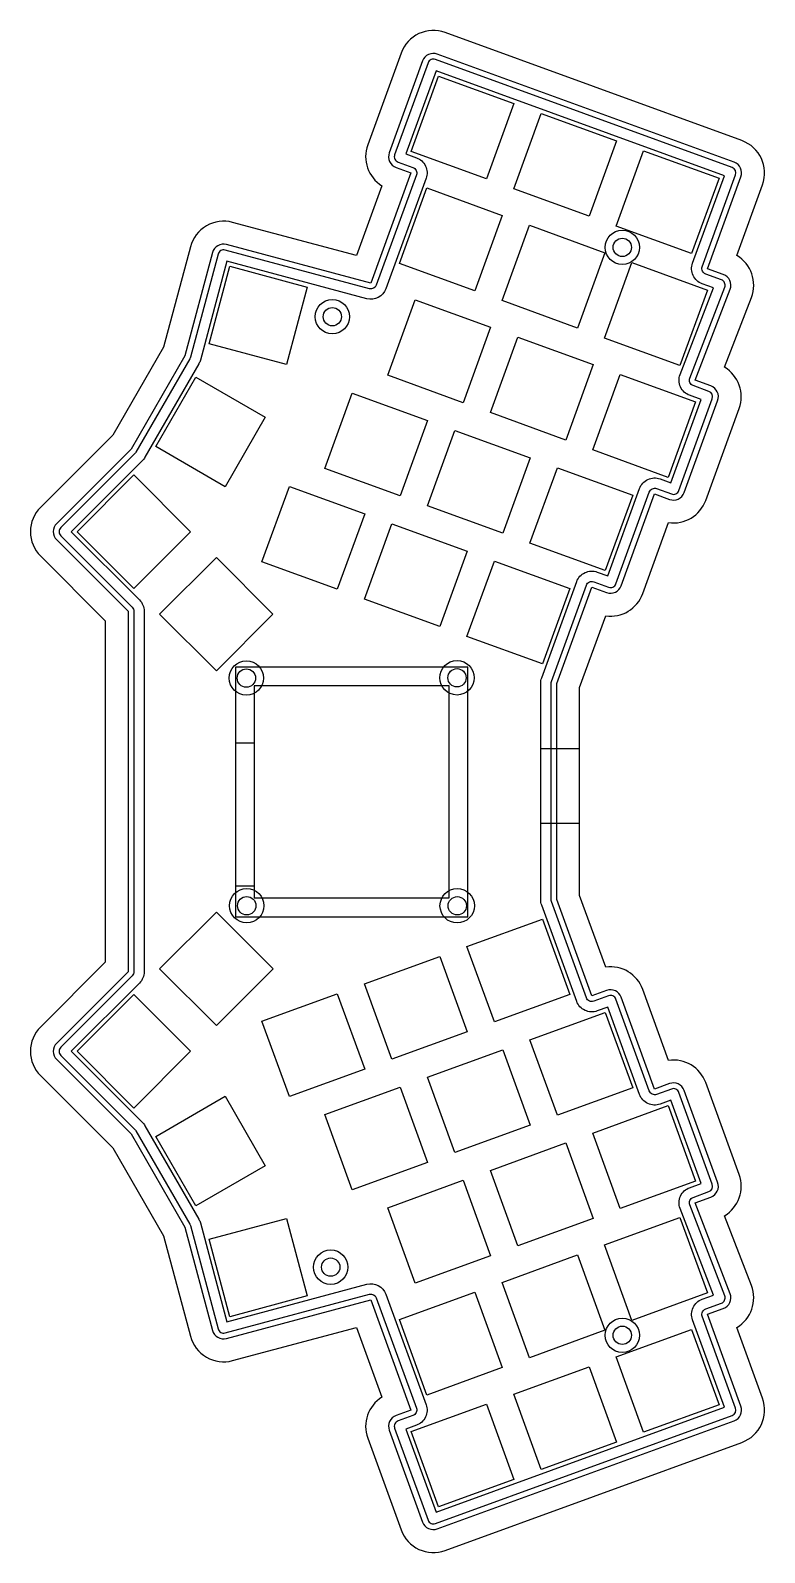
# Model space of a CAD drawing. Header units: millimetres. Extents: x 133 to 261, y -336 to -71.
import ezdxf

# ---------------------------------------------------------------- set-up
doc = ezdxf.new("R2010")
doc.units = ezdxf.units.MM
doc.layers.get('0').update_dxf_attribs({"linetype": 'CONTINUOUS'})

msp = doc.modelspace()

# ---------------------------------------------------------------- linework, layer by layer
for p, q in [((155.16, -172.5), (165.06, -162.6)), ((165.06, -162.6), (174.95, -172.5)), ((165.06, -182.4), (155.16, -172.5)), ((174.95, -172.5), (165.06, -182.4)), ((171.69, -195), (168.39, -195)), ((223.5, -195.99), (221.7, -195.99)), ((224.49, -195.99), (223.5, -195.99)), ((228.49, -195.99), (224.49, -195.99)), ((223.5, -209.03), (221.7, -209.03)), ((224.49, -209.03), (223.5, -209.03)), ((228.49, -209.03), (224.49, -209.03)), ((171.69, -219.98), (168.39, -219.98))]:
    msp.add_line(p, q)
for points in [[(244.02, -250.37), (239.52, -237.99, 0.354576), (233.04, -234.1), (228.49, -221.62), (228.49, -185.28), (233.04, -172.8, 0.354576), (239.52, -168.91), (244.02, -156.53, 0.35479), (250.51, -152.65), (256.34, -136.61, 0.35874), (253.8, -129.42), (258.49, -117.24, 0.367453), (255.92, -109.91), (260.42, -97.56, 0.414191), (256.84, -89.87), (205.01, -71, 0.414214), (197.32, -74.58), (191.49, -90.61, 0.354803), (193.96, -97.76), (189.52, -109.93), (167.88, -104.13, 0.414214), (160.53, -108.38), (155.84, -125.88), (146.96, -141.26), (134.36, -153.86, 0.414214), (134.36, -162.35), (145.65, -173.65), (145.65, -233.25), (134.36, -244.55, 0.414214), (134.36, -253.04), (146.96, -265.64), (155.84, -281.02), (160.53, -298.52, 0.414214), (167.88, -302.77), (189.52, -296.97), (193.96, -309.14, 0.354803), (191.49, -316.29), (197.32, -332.32, 0.414214), (205.01, -335.9), (256.84, -317.03, 0.414191), (260.42, -309.34), (255.92, -296.99, 0.367453), (258.49, -289.66), (253.8, -277.48, 0.35874), (256.34, -270.29), (250.51, -254.25, 0.35479)], [(149.65, -234.91), (137.18, -247.38, 0.414214), (137.18, -250.21), (150.16, -263.18), (159.56, -279.47), (164.39, -297.49, 0.414214), (166.84, -298.9), (192.03, -292.15), (199.04, -311.41), (196.44, -312.36, 0.41431), (195.25, -314.92), (201.08, -330.95, 0.414214), (203.64, -332.14), (255.47, -313.27, 0.414191), (256.66, -310.71), (250.83, -294.69), (253.58, -293.7, 0.419649), (254.76, -291.1), (248.64, -275.22), (251.39, -274.22, 0.41421), (252.59, -271.65), (246.75, -255.62, 0.414214), (244.19, -254.43), (241.59, -255.37), (235.76, -239.36, 0.414226), (233.2, -238.17), (230.6, -239.11), (224.49, -222.32), (224.49, -184.58), (230.6, -167.79), (233.2, -168.73, 0.414226), (235.76, -167.54), (241.59, -151.53), (244.19, -152.47, 0.414214), (246.75, -151.28), (252.59, -135.25, 0.41421), (251.39, -132.68), (248.64, -131.68), (254.76, -115.8, 0.419649), (253.58, -113.2), (250.83, -112.21), (256.66, -96.19, 0.414191), (255.47, -93.63), (203.64, -74.76, 0.414214), (201.08, -75.95), (195.25, -91.98, 0.41431), (196.44, -94.54), (199.04, -95.49), (192.03, -114.75), (166.84, -108, 0.414214), (164.39, -109.41), (159.56, -127.43), (150.16, -143.72), (137.18, -156.69, 0.414214), (137.18, -159.52), (149.65, -171.99)], [(251.65, -272), (245.82, -255.96, 0.414214), (244.54, -255.37), (241.94, -256.31, -0.414214), (240.66, -255.71), (234.83, -239.7, 0.414226), (233.55, -239.1), (230.95, -240.05, -0.414226), (229.67, -239.45), (223.56, -222.67, -0.087485), (223.5, -222.32), (223.5, -184.58, -0.087485), (223.56, -184.23), (229.67, -167.45, -0.414226), (230.95, -166.85), (233.55, -167.8, 0.414226), (234.83, -167.2), (240.66, -151.19, -0.414214), (241.94, -150.59), (244.54, -151.53, 0.414214), (245.82, -150.94), (251.65, -134.9, 0.41421), (251.06, -133.62), (248.31, -132.62, -0.419626), (247.72, -131.32), (253.83, -115.44, 0.419649), (253.24, -114.14), (250.5, -113.15, -0.414256), (249.9, -111.86), (255.73, -95.85, 0.414191), (255.13, -94.57), (203.31, -75.7, 0.414214), (202.03, -76.29), (196.19, -92.32, 0.41431), (196.79, -93.6), (199.39, -94.55, -0.41429), (199.99, -95.83), (192.98, -115.09, -0.388856), (191.78, -115.71), (166.59, -108.96, 0.414214), (165.37, -109.67), (160.54, -127.68, -0.065543), (160.44, -127.93), (151.03, -144.22, -0.065543), (150.87, -144.42), (137.9, -157.4, 0.414214), (137.9, -158.81), (150.37, -171.28, -0.198912), (150.66, -171.99), (150.66, -234.91, -0.198912), (150.37, -235.62), (137.9, -248.09, 0.414214), (137.9, -249.5), (150.87, -262.48, -0.065543), (151.03, -262.68), (160.44, -278.97, -0.065543), (160.54, -279.21), (165.37, -297.23, 0.414214), (166.59, -297.94), (191.78, -291.19, -0.388856), (192.98, -291.81), (199.99, -311.07, -0.41429), (199.39, -312.35), (196.79, -313.3, 0.41431), (196.19, -314.58), (202.03, -330.61, 0.414214), (203.31, -331.2), (255.13, -312.33, 0.414191), (255.73, -311.05), (249.9, -295.04, -0.414256), (250.5, -293.75), (253.24, -292.76, 0.419649), (253.83, -291.46), (247.72, -275.58, -0.419626), (248.31, -274.28), (251.06, -273.28, 0.41421)], [(231.57, -165.16), (233.41, -165.83), (238.96, -150.57, -0.414214), (242.55, -148.9), (244.4, -149.57), (249.69, -135.04), (247.7, -134.31, -0.419626), (246.04, -130.68), (251.86, -115.56), (249.88, -114.84, -0.414256), (248.21, -111.25), (253.77, -95.98), (203.45, -77.66), (198.16, -92.18), (200.01, -92.85, -0.41429), (201.68, -96.44), (194.67, -115.7, -0.388856), (191.31, -117.45), (166.9, -110.91), (162.28, -128.15, -0.065543), (162, -128.83), (152.59, -145.12, -0.065543), (152.15, -145.7), (139.74, -158.11), (151.64, -170.01, -0.198912), (152.46, -171.99), (152.46, -234.91, -0.198912), (151.64, -236.89), (139.74, -248.79), (152.15, -261.2, -0.065543), (152.59, -261.78), (162, -278.07, -0.065543), (162.28, -278.75), (166.9, -295.99), (191.31, -289.45, -0.388856), (194.67, -291.2), (201.68, -310.46, -0.41429), (200.01, -314.05), (198.16, -314.72), (203.45, -329.24), (253.77, -310.92), (248.21, -295.65, -0.414256), (249.88, -292.06), (251.86, -291.34), (246.04, -276.22, -0.419626), (247.7, -272.59), (249.69, -271.86), (244.4, -257.33), (242.55, -258, -0.414214), (238.96, -256.33), (233.41, -241.07), (231.57, -241.74, -0.414226), (227.98, -240.07), (221.87, -223.28, -0.087485), (221.7, -222.32), (221.7, -184.58, -0.087485), (221.87, -183.62), (227.98, -166.83, -0.414226)]]:
    msp.add_lwpolyline(points, format="xyb", close=True)
for points in [[(199.08, -91.75), (203.87, -78.59), (217.03, -83.38), (212.24, -96.54)], [(216.98, -98.26), (221.77, -85.11), (234.93, -89.9), (230.14, -103.05)], [(252.83, -96.41), (248.04, -109.57), (234.88, -104.78), (239.67, -91.62)], [(210.2, -116.07), (197.04, -111.28), (201.83, -98.12), (214.99, -102.91)], [(228.1, -122.58), (214.94, -117.79), (219.73, -104.64), (232.89, -109.43)], [(237.63, -111.15), (250.79, -115.94), (246, -129.1), (232.85, -124.31)], [(180.92, -115.42), (177.3, -128.94), (163.78, -125.32), (167.4, -111.8)], [(199.79, -117.65), (212.95, -122.44), (208.16, -135.6), (195, -130.81)], [(230.85, -128.96), (226.06, -142.11), (212.9, -137.32), (217.69, -124.17)], [(173.61, -138.14), (166.62, -150.26), (154.49, -143.26), (161.49, -131.14)], [(235.59, -130.68), (248.75, -135.47), (243.96, -148.63), (230.8, -143.84)], [(184.01, -147.08), (188.8, -133.92), (201.95, -138.71), (197.17, -151.87)], [(201.91, -153.6), (206.7, -140.44), (219.86, -145.23), (215.07, -158.39)], [(160.55, -158.11), (150.65, -168), (140.75, -158.11), (150.65, -148.21)], [(160.55, -158.11), (150.65, -168), (140.75, -158.11), (150.65, -148.21)], [(237.76, -151.74), (232.97, -164.9), (219.81, -160.11), (224.6, -146.96)], [(190.97, -154.99), (186.18, -168.14), (173.02, -163.35), (177.81, -150.2)], [(208.87, -161.5), (204.08, -174.66), (190.92, -169.87), (195.71, -156.71)], [(213.61, -163.23), (226.77, -168.02), (221.98, -181.17), (208.82, -176.38)], [(208.99, -225.33), (208.99, -181.73), (168.39, -181.73), (168.39, -225.33)], [(171.69, -185.03), (171.69, -222.03), (205.69, -222.03), (205.69, -185.03)], [(165.06, -244.29), (155.16, -234.39), (165.06, -224.49), (174.96, -234.39)], [(208.82, -230.52), (221.98, -225.73), (226.77, -238.88), (213.61, -243.67)], [(208.87, -245.4), (195.71, -250.19), (190.92, -237.03), (204.08, -232.24)], [(150.65, -238.89), (160.55, -248.79), (150.65, -258.69), (140.75, -248.79)], [(150.65, -258.69), (140.75, -248.79), (150.65, -238.89), (160.55, -248.79)], [(177.81, -256.7), (173.02, -243.55), (186.18, -238.76), (190.97, -251.91)], [(232.97, -242), (237.76, -255.16), (224.6, -259.94), (219.81, -246.79)], [(201.91, -253.3), (215.07, -248.51), (219.86, -261.67), (206.7, -266.46)], [(154.49, -263.64), (166.62, -256.64), (173.61, -268.76), (161.49, -275.76)], [(184.01, -259.82), (197.17, -255.03), (201.95, -268.19), (188.8, -272.97)], [(230.8, -263.06), (243.96, -258.27), (248.75, -271.43), (235.59, -276.22)], [(212.9, -269.58), (226.06, -264.79), (230.85, -277.94), (217.69, -282.73)], [(212.95, -284.46), (199.79, -289.25), (195, -276.09), (208.16, -271.3)], [(167.4, -295.1), (163.78, -281.58), (177.3, -277.96), (180.92, -291.48)], [(237.63, -295.75), (232.85, -282.59), (246, -277.8), (250.79, -290.96)], [(228.1, -284.32), (232.89, -297.47), (219.73, -302.26), (214.94, -289.11)], [(214.99, -303.99), (201.83, -308.78), (197.04, -295.62), (210.2, -290.83)], [(252.83, -310.49), (239.67, -315.28), (234.88, -302.12), (248.04, -297.33)], [(221.77, -321.79), (216.98, -308.64), (230.14, -303.85), (234.93, -317)], [(217.03, -323.52), (203.87, -328.31), (199.08, -315.15), (212.24, -310.36)]]:
    msp.add_lwpolyline(points, close=True)
for centre, radius in [((235.94, -108.49), 3), ((235.94, -108.49), 1.6), ((185.31, -120.59), 3), ((185.31, -120.59), 1.6), ((207.08, -183.61), 3), ((207.08, -183.61), 3), ((170.31, -183.65), 3), ((170.3, -183.66), 1.6), ((207.08, -183.61), 1.6), ((170.37, -223.38), 3), ((207.11, -223.39), 3), ((170.37, -223.39), 1.6), ((207.12, -223.4), 1.6), ((185.03, -286.46), 3), ((185.03, -286.46), 1.6), ((235.94, -298.35), 3), ((235.94, -298.35), 1.6)]:
    msp.add_circle(centre, radius)

doc.saveas('drawing.dxf')
